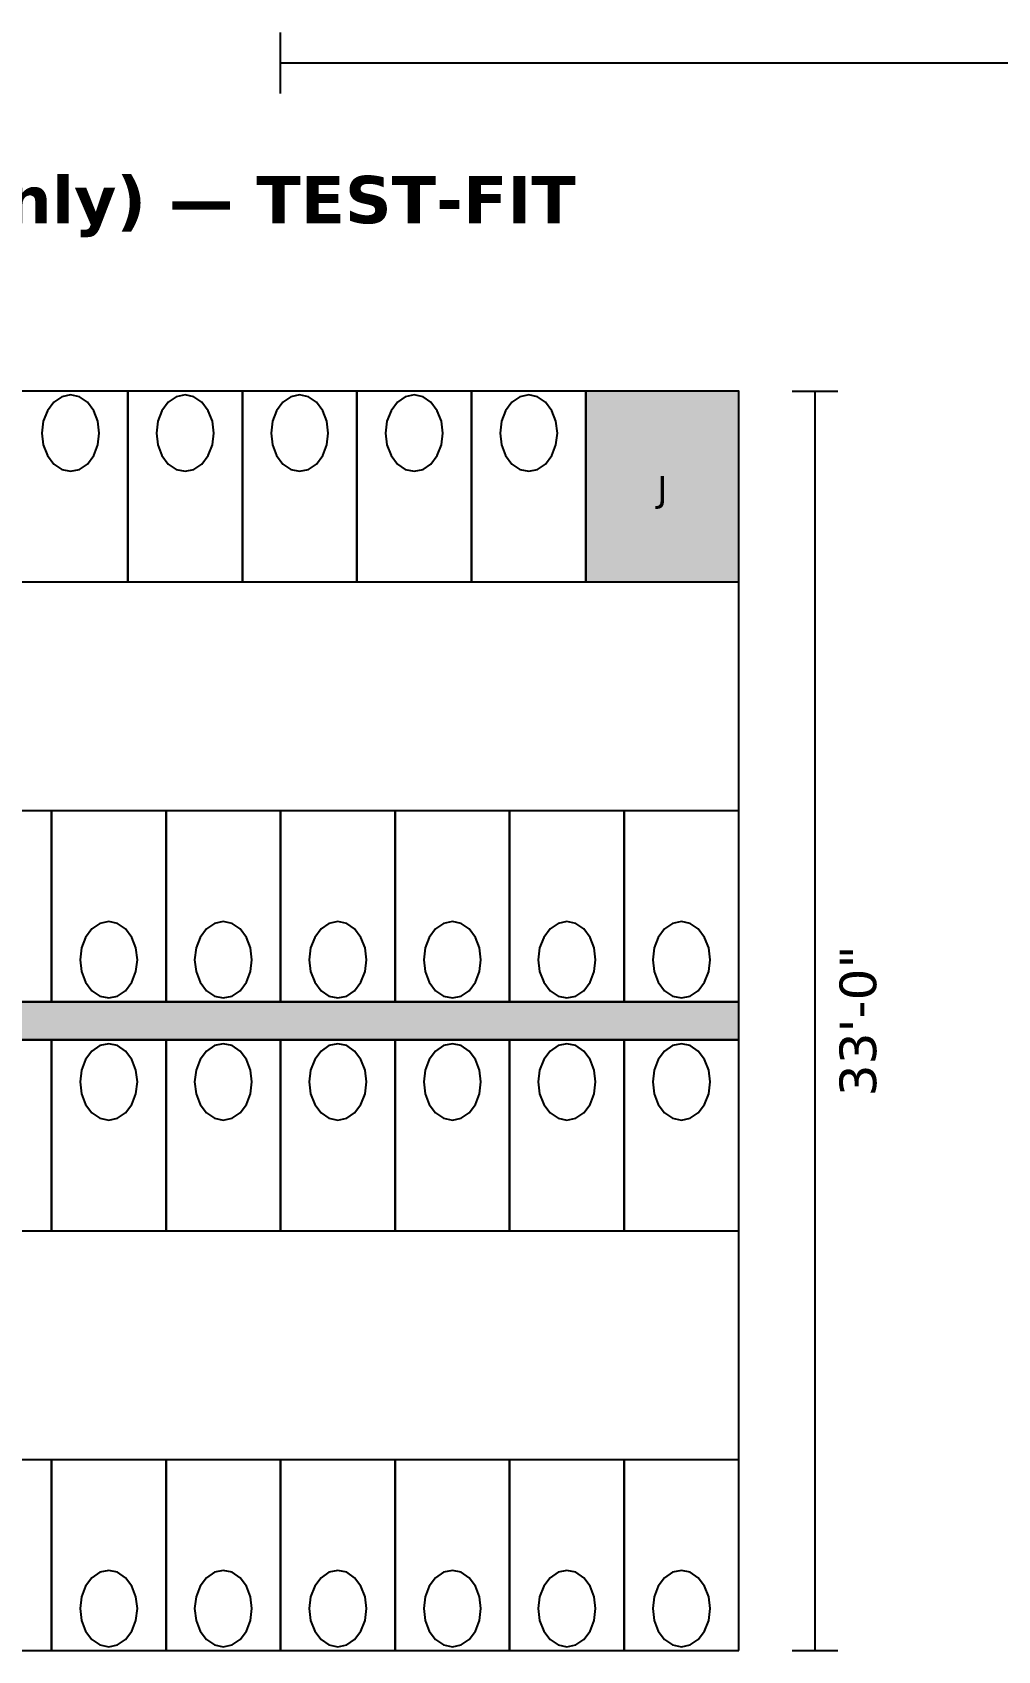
# Model space of a CAD drawing. Header units: inches. Extents: x 0.5 to 16.5, y 0.5 to 10.5.
# Drawn here: x 8.425 to 9.689, y 2.35 to 4.47 of the extents above; entities that cross this region are included whole.
import ezdxf
from ezdxf.enums import TextEntityAlignment as Align

# ---------------------------------------------------------------- set-up
doc = ezdxf.new("R2010")
doc.units = ezdxf.units.IN
doc.header["$MEASUREMENT"] = 0
for name, color, linetype in [('A-ANNO-DIMS', 7, 'Continuous'), ('A-ANNO-TEXT', 7, 'Continuous'), ('A-WALL', 7, 'Continuous'), ('A-WALL-PRTN', 7, 'Continuous'), ('P-FIXT', 7, 'Continuous')]:
    doc.layers.add(name, color=color, linetype=linetype)
doc.styles.add('KS-BOLD', font='DejaVuSans-Bold.ttf')
doc.styles.add('KS-REG', font='DejaVuSans.ttf')

msp = doc.modelspace()

# ---------------------------------------------------------------- hatches: boundary and pattern name
at = {"layer": 'A-WALL-PRTN', "true_color": 0xeeeeee}
msp.add_hatch(color=7, dxfattribs=at).paths.add_polyline_path([(9.15, 3.75), (9.35, 3.75), (9.35, 4), (9.15, 4)])
at = {"layer": 'A-WALL-PRTN', "true_color": 0xd8d8d8}
msp.add_hatch(color=7, dxfattribs=at).paths.add_polyline_path([(7.7, 3.15), (9.35, 3.15), (9.35, 3.2), (7.7, 3.2)])

# ---------------------------------------------------------------- linework, layer by layer
at = {"layer": 'A-ANNO-DIMS'}
for p, q in [((8.75, 4.39), (8.75, 4.47)), ((8.75, 4.43), (11.5, 4.43)), ((9.42, 4), (9.48, 4)), ((9.45, 2.35), (9.45, 4)), ((9.42, 2.35), (9.48, 2.35))]:
    msp.add_line(p, q, dxfattribs=at)
at = {"layer": 'A-WALL'}
for p, q in [((9.35, 4), (7.3, 4)), ((9.35, 2.35), (9.35, 4)), ((7.675, 2.35), (9.35, 2.35))]:
    msp.add_line(p, q, dxfattribs=at)
at = {"layer": 'A-WALL-PRTN'}
for p, q in [((8.55, 4), (8.4, 4)), ((8.55, 3.75), (8.55, 4)), ((8.7, 4), (8.55, 4)), ((8.55, 4), (8.55, 3.75)), ((8.7, 3.75), (8.7, 4)), ((8.85, 4), (8.7, 4)), ((8.7, 4), (8.7, 3.75)), ((8.85, 3.75), (8.85, 4)), ((9, 4), (8.85, 4)), ((8.85, 4), (8.85, 3.75)), ((9, 3.75), (9, 4)), ((9.15, 4), (9, 4)), ((9, 4), (9, 3.75)), ((9.15, 3.75), (9.15, 4)), ((8.4, 3.75), (8.55, 3.75)), ((8.55, 3.75), (8.7, 3.75)), ((8.7, 3.75), (8.85, 3.75)), ((8.85, 3.75), (9, 3.75)), ((9, 3.75), (9.15, 3.75)), ((8.45, 3.45), (8.3, 3.45)), ((8.45, 3.2), (8.45, 3.45)), ((8.6, 3.45), (8.45, 3.45)), ((8.45, 3.45), (8.45, 3.2)), ((8.6, 3.2), (8.6, 3.45)), ((8.75, 3.45), (8.6, 3.45)), ((8.6, 3.45), (8.6, 3.2)), ((8.75, 3.2), (8.75, 3.45)), ((8.9, 3.45), (8.75, 3.45)), ((8.75, 3.45), (8.75, 3.2)), ((8.9, 3.2), (8.9, 3.45)), ((9.05, 3.45), (8.9, 3.45)), ((8.9, 3.45), (8.9, 3.2)), ((9.05, 3.2), (9.05, 3.45)), ((9.2, 3.45), (9.05, 3.45)), ((9.05, 3.45), (9.05, 3.2)), ((9.2, 3.2), (9.2, 3.45)), ((9.35, 3.45), (9.2, 3.45)), ((9.2, 3.45), (9.2, 3.2)), ((9.35, 3.2), (9.35, 3.45)), ((8.3, 3.2), (8.45, 3.2)), ((8.45, 3.2), (8.6, 3.2)), ((8.6, 3.2), (8.75, 3.2)), ((8.75, 3.2), (8.9, 3.2)), ((8.9, 3.2), (9.05, 3.2)), ((9.05, 3.2), (9.2, 3.2)), ((9.2, 3.2), (9.35, 3.2)), ((8.45, 3.15), (8.3, 3.15)), ((8.45, 2.9), (8.45, 3.15)), ((8.6, 3.15), (8.45, 3.15)), ((8.45, 3.15), (8.45, 2.9)), ((8.6, 2.9), (8.6, 3.15)), ((8.75, 3.15), (8.6, 3.15)), ((8.6, 3.15), (8.6, 2.9)), ((8.75, 2.9), (8.75, 3.15)), ((8.9, 3.15), (8.75, 3.15)), ((8.75, 3.15), (8.75, 2.9)), ((8.9, 2.9), (8.9, 3.15)), ((9.05, 3.15), (8.9, 3.15)), ((8.9, 3.15), (8.9, 2.9)), ((9.05, 2.9), (9.05, 3.15)), ((9.2, 3.15), (9.05, 3.15)), ((9.05, 3.15), (9.05, 2.9)), ((9.2, 2.9), (9.2, 3.15)), ((9.35, 3.15), (9.2, 3.15)), ((9.2, 3.15), (9.2, 2.9)), ((9.35, 2.9), (9.35, 3.15)), ((8.3, 2.9), (8.45, 2.9)), ((8.45, 2.9), (8.6, 2.9)), ((8.6, 2.9), (8.75, 2.9)), ((8.75, 2.9), (8.9, 2.9)), ((8.9, 2.9), (9.05, 2.9)), ((9.05, 2.9), (9.2, 2.9)), ((9.2, 2.9), (9.35, 2.9)), ((8.45, 2.6), (8.3, 2.6)), ((8.45, 2.35), (8.45, 2.6)), ((8.6, 2.6), (8.45, 2.6)), ((8.45, 2.6), (8.45, 2.35)), ((8.6, 2.35), (8.6, 2.6)), ((8.75, 2.6), (8.6, 2.6)), ((8.6, 2.6), (8.6, 2.35)), ((8.75, 2.35), (8.75, 2.6)), ((8.9, 2.6), (8.75, 2.6)), ((8.75, 2.6), (8.75, 2.35)), ((8.9, 2.35), (8.9, 2.6)), ((9.05, 2.6), (8.9, 2.6)), ((8.9, 2.6), (8.9, 2.35)), ((9.05, 2.35), (9.05, 2.6)), ((9.2, 2.6), (9.05, 2.6)), ((9.05, 2.6), (9.05, 2.35)), ((9.2, 2.35), (9.2, 2.6)), ((9.35, 2.6), (9.2, 2.6)), ((9.2, 2.6), (9.2, 2.35)), ((9.35, 2.35), (9.35, 2.6)), ((8.3, 2.35), (8.45, 2.35)), ((8.45, 2.35), (8.6, 2.35)), ((8.6, 2.35), (8.75, 2.35)), ((8.75, 2.35), (8.9, 2.35)), ((8.9, 2.35), (9.05, 2.35)), ((9.05, 2.35), (9.2, 2.35)), ((9.2, 2.35), (9.35, 2.35))]:
    msp.add_line(p, q, dxfattribs=at)
for points in [[(9.15, 3.75), (9.35, 3.75), (9.35, 4), (9.15, 4)], [(7.7, 3.15), (9.35, 3.15), (9.35, 3.2), (7.7, 3.2)]]:
    msp.add_lwpolyline(points, close=True, dxfattribs=at)
at = {"layer": 'P-FIXT'}
for p, q in [((8.4634, 3.9926), (8.453, 3.9855)), ((8.475, 3.995), (8.4634, 3.9926)), ((8.4866, 3.9926), (8.475, 3.995)), ((8.497, 3.9855), (8.4866, 3.9926)), ((8.6134, 3.9926), (8.603, 3.9855)), ((8.625, 3.995), (8.6134, 3.9926)), ((8.6366, 3.9926), (8.625, 3.995)), ((8.647, 3.9855), (8.6366, 3.9926)), ((8.7634, 3.9926), (8.753, 3.9855)), ((8.775, 3.995), (8.7634, 3.9926)), ((8.7866, 3.9926), (8.775, 3.995)), ((8.797, 3.9855), (8.7866, 3.9926)), ((8.9134, 3.9926), (8.903, 3.9855)), ((8.925, 3.995), (8.9134, 3.9926)), ((8.9366, 3.9926), (8.925, 3.995)), ((8.947, 3.9855), (8.9366, 3.9926)), ((9.0634, 3.9926), (9.053, 3.9855)), ((9.075, 3.995), (9.0634, 3.9926)), ((9.0866, 3.9926), (9.075, 3.995)), ((9.097, 3.9855), (9.0866, 3.9926)), ((8.4447, 3.9744), (8.4393, 3.9605)), ((8.453, 3.9855), (8.4447, 3.9744)), ((8.5053, 3.9744), (8.497, 3.9855)), ((8.5107, 3.9605), (8.5053, 3.9744)), ((8.5947, 3.9744), (8.5893, 3.9605)), ((8.603, 3.9855), (8.5947, 3.9744)), ((8.6553, 3.9744), (8.647, 3.9855)), ((8.6607, 3.9605), (8.6553, 3.9744)), ((8.7447, 3.9744), (8.7393, 3.9605)), ((8.753, 3.9855), (8.7447, 3.9744)), ((8.8053, 3.9744), (8.797, 3.9855)), ((8.8107, 3.9605), (8.8053, 3.9744)), ((8.8947, 3.9744), (8.8893, 3.9605)), ((8.903, 3.9855), (8.8947, 3.9744)), ((8.9553, 3.9744), (8.947, 3.9855)), ((8.9607, 3.9605), (8.9553, 3.9744)), ((9.0447, 3.9744), (9.0393, 3.9605)), ((9.053, 3.9855), (9.0447, 3.9744)), ((9.1053, 3.9744), (9.097, 3.9855)), ((9.1107, 3.9605), (9.1053, 3.9744)), ((8.4393, 3.9605), (8.4375, 3.945)), ((8.4375, 3.945), (8.4393, 3.9295)), ((8.5125, 3.945), (8.5107, 3.9605)), ((8.5107, 3.9295), (8.5125, 3.945)), ((8.5893, 3.9605), (8.5875, 3.945)), ((8.5875, 3.945), (8.5893, 3.9295)), ((8.6625, 3.945), (8.6607, 3.9605)), ((8.6607, 3.9295), (8.6625, 3.945)), ((8.7393, 3.9605), (8.7375, 3.945)), ((8.7375, 3.945), (8.7393, 3.9295)), ((8.8125, 3.945), (8.8107, 3.9605)), ((8.8107, 3.9295), (8.8125, 3.945)), ((8.8893, 3.9605), (8.8875, 3.945)), ((8.8875, 3.945), (8.8893, 3.9295)), ((8.9625, 3.945), (8.9607, 3.9605)), ((8.9607, 3.9295), (8.9625, 3.945)), ((9.0393, 3.9605), (9.0375, 3.945)), ((9.0375, 3.945), (9.0393, 3.9295)), ((9.1125, 3.945), (9.1107, 3.9605)), ((9.1107, 3.9295), (9.1125, 3.945)), ((8.4393, 3.9295), (8.4447, 3.9156)), ((8.5053, 3.9156), (8.5107, 3.9295)), ((8.5893, 3.9295), (8.5947, 3.9156)), ((8.6553, 3.9156), (8.6607, 3.9295)), ((8.7393, 3.9295), (8.7447, 3.9156)), ((8.8053, 3.9156), (8.8107, 3.9295)), ((8.8893, 3.9295), (8.8947, 3.9156)), ((8.9553, 3.9156), (8.9607, 3.9295)), ((9.0393, 3.9295), (9.0447, 3.9156)), ((9.1053, 3.9156), (9.1107, 3.9295)), ((8.4447, 3.9156), (8.453, 3.9045)), ((8.453, 3.9045), (8.4634, 3.8974)), ((8.4866, 3.8974), (8.497, 3.9045)), ((8.497, 3.9045), (8.5053, 3.9156)), ((8.5947, 3.9156), (8.603, 3.9045)), ((8.603, 3.9045), (8.6134, 3.8974)), ((8.6366, 3.8974), (8.647, 3.9045)), ((8.647, 3.9045), (8.6553, 3.9156)), ((8.7447, 3.9156), (8.753, 3.9045)), ((8.753, 3.9045), (8.7634, 3.8974)), ((8.7866, 3.8974), (8.797, 3.9045)), ((8.797, 3.9045), (8.8053, 3.9156)), ((8.8947, 3.9156), (8.903, 3.9045)), ((8.903, 3.9045), (8.9134, 3.8974)), ((8.9366, 3.8974), (8.947, 3.9045)), ((8.947, 3.9045), (8.9553, 3.9156)), ((9.0447, 3.9156), (9.053, 3.9045)), ((9.053, 3.9045), (9.0634, 3.8974)), ((9.0866, 3.8974), (9.097, 3.9045)), ((9.097, 3.9045), (9.1053, 3.9156)), ((8.4634, 3.8974), (8.475, 3.895)), ((8.475, 3.895), (8.4866, 3.8974)), ((8.6134, 3.8974), (8.625, 3.895)), ((8.625, 3.895), (8.6366, 3.8974)), ((8.7634, 3.8974), (8.775, 3.895)), ((8.775, 3.895), (8.7866, 3.8974)), ((8.9134, 3.8974), (8.925, 3.895)), ((8.925, 3.895), (8.9366, 3.8974)), ((9.0634, 3.8974), (9.075, 3.895)), ((9.075, 3.895), (9.0866, 3.8974)), ((8.503, 3.2955), (8.4947, 3.2844)), ((8.5134, 3.3026), (8.503, 3.2955)), ((8.525, 3.305), (8.5134, 3.3026)), ((8.5366, 3.3026), (8.525, 3.305)), ((8.547, 3.2955), (8.5366, 3.3026)), ((8.5553, 3.2844), (8.547, 3.2955)), ((8.653, 3.2955), (8.6447, 3.2844)), ((8.6634, 3.3026), (8.653, 3.2955)), ((8.675, 3.305), (8.6634, 3.3026)), ((8.6866, 3.3026), (8.675, 3.305)), ((8.697, 3.2955), (8.6866, 3.3026)), ((8.7053, 3.2844), (8.697, 3.2955)), ((8.803, 3.2955), (8.7947, 3.2844)), ((8.8134, 3.3026), (8.803, 3.2955)), ((8.825, 3.305), (8.8134, 3.3026)), ((8.8366, 3.3026), (8.825, 3.305)), ((8.847, 3.2955), (8.8366, 3.3026)), ((8.8553, 3.2844), (8.847, 3.2955)), ((8.953, 3.2955), (8.9447, 3.2844)), ((8.9634, 3.3026), (8.953, 3.2955)), ((8.975, 3.305), (8.9634, 3.3026)), ((8.9866, 3.3026), (8.975, 3.305)), ((8.997, 3.2955), (8.9866, 3.3026)), ((9.0053, 3.2844), (8.997, 3.2955)), ((9.103, 3.2955), (9.0947, 3.2844)), ((9.1134, 3.3026), (9.103, 3.2955)), ((9.125, 3.305), (9.1134, 3.3026)), ((9.1366, 3.3026), (9.125, 3.305)), ((9.147, 3.2955), (9.1366, 3.3026)), ((9.1553, 3.2844), (9.147, 3.2955)), ((9.253, 3.2955), (9.2447, 3.2844)), ((9.2634, 3.3026), (9.253, 3.2955)), ((9.275, 3.305), (9.2634, 3.3026)), ((9.2866, 3.3026), (9.275, 3.305)), ((9.297, 3.2955), (9.2866, 3.3026)), ((9.3053, 3.2844), (9.297, 3.2955)), ((8.4893, 3.2705), (8.4875, 3.255)), ((8.4947, 3.2844), (8.4893, 3.2705)), ((8.5607, 3.2705), (8.5553, 3.2844)), ((8.5625, 3.255), (8.5607, 3.2705)), ((8.6393, 3.2705), (8.6375, 3.255)), ((8.6447, 3.2844), (8.6393, 3.2705)), ((8.7107, 3.2705), (8.7053, 3.2844)), ((8.7125, 3.255), (8.7107, 3.2705)), ((8.7893, 3.2705), (8.7875, 3.255)), ((8.7947, 3.2844), (8.7893, 3.2705)), ((8.8607, 3.2705), (8.8553, 3.2844)), ((8.8625, 3.255), (8.8607, 3.2705)), ((8.9393, 3.2705), (8.9375, 3.255)), ((8.9447, 3.2844), (8.9393, 3.2705)), ((9.0107, 3.2705), (9.0053, 3.2844)), ((9.0125, 3.255), (9.0107, 3.2705)), ((9.0893, 3.2705), (9.0875, 3.255)), ((9.0947, 3.2844), (9.0893, 3.2705)), ((9.1607, 3.2705), (9.1553, 3.2844)), ((9.1625, 3.255), (9.1607, 3.2705)), ((9.2393, 3.2705), (9.2375, 3.255)), ((9.2447, 3.2844), (9.2393, 3.2705)), ((9.3107, 3.2705), (9.3053, 3.2844)), ((9.3125, 3.255), (9.3107, 3.2705)), ((8.4875, 3.255), (8.4893, 3.2395)), ((8.5607, 3.2395), (8.5625, 3.255)), ((8.6375, 3.255), (8.6393, 3.2395)), ((8.7107, 3.2395), (8.7125, 3.255)), ((8.7875, 3.255), (8.7893, 3.2395)), ((8.8607, 3.2395), (8.8625, 3.255)), ((8.9375, 3.255), (8.9393, 3.2395)), ((9.0107, 3.2395), (9.0125, 3.255)), ((9.0875, 3.255), (9.0893, 3.2395)), ((9.1607, 3.2395), (9.1625, 3.255)), ((9.2375, 3.255), (9.2393, 3.2395)), ((9.3107, 3.2395), (9.3125, 3.255)), ((8.4893, 3.2395), (8.4947, 3.2256)), ((8.4947, 3.2256), (8.503, 3.2145)), ((8.547, 3.2145), (8.5553, 3.2256)), ((8.5553, 3.2256), (8.5607, 3.2395)), ((8.6393, 3.2395), (8.6447, 3.2256)), ((8.6447, 3.2256), (8.653, 3.2145)), ((8.697, 3.2145), (8.7053, 3.2256)), ((8.7053, 3.2256), (8.7107, 3.2395)), ((8.7893, 3.2395), (8.7947, 3.2256)), ((8.7947, 3.2256), (8.803, 3.2145)), ((8.847, 3.2145), (8.8553, 3.2256)), ((8.8553, 3.2256), (8.8607, 3.2395)), ((8.9393, 3.2395), (8.9447, 3.2256)), ((8.9447, 3.2256), (8.953, 3.2145)), ((8.997, 3.2145), (9.0053, 3.2256)), ((9.0053, 3.2256), (9.0107, 3.2395)), ((9.0893, 3.2395), (9.0947, 3.2256)), ((9.0947, 3.2256), (9.103, 3.2145)), ((9.147, 3.2145), (9.1553, 3.2256)), ((9.1553, 3.2256), (9.1607, 3.2395)), ((9.2393, 3.2395), (9.2447, 3.2256)), ((9.2447, 3.2256), (9.253, 3.2145)), ((9.297, 3.2145), (9.3053, 3.2256)), ((9.3053, 3.2256), (9.3107, 3.2395)), ((8.503, 3.2145), (8.5134, 3.2074)), ((8.5134, 3.2074), (8.525, 3.205)), ((8.525, 3.205), (8.5366, 3.2074)), ((8.5366, 3.2074), (8.547, 3.2145)), ((8.653, 3.2145), (8.6634, 3.2074)), ((8.6634, 3.2074), (8.675, 3.205)), ((8.675, 3.205), (8.6866, 3.2074)), ((8.6866, 3.2074), (8.697, 3.2145)), ((8.803, 3.2145), (8.8134, 3.2074)), ((8.8134, 3.2074), (8.825, 3.205)), ((8.825, 3.205), (8.8366, 3.2074)), ((8.8366, 3.2074), (8.847, 3.2145)), ((8.953, 3.2145), (8.9634, 3.2074)), ((8.9634, 3.2074), (8.975, 3.205)), ((8.975, 3.205), (8.9866, 3.2074)), ((8.9866, 3.2074), (8.997, 3.2145)), ((9.103, 3.2145), (9.1134, 3.2074)), ((9.1134, 3.2074), (9.125, 3.205)), ((9.125, 3.205), (9.1366, 3.2074)), ((9.1366, 3.2074), (9.147, 3.2145)), ((9.253, 3.2145), (9.2634, 3.2074)), ((9.2634, 3.2074), (9.275, 3.205)), ((9.275, 3.205), (9.2866, 3.2074)), ((9.2866, 3.2074), (9.297, 3.2145)), ((8.5134, 3.1426), (8.503, 3.1355)), ((8.525, 3.145), (8.5134, 3.1426)), ((8.5366, 3.1426), (8.525, 3.145)), ((8.547, 3.1355), (8.5366, 3.1426)), ((8.6634, 3.1426), (8.653, 3.1355)), ((8.675, 3.145), (8.6634, 3.1426)), ((8.6866, 3.1426), (8.675, 3.145)), ((8.697, 3.1355), (8.6866, 3.1426)), ((8.8134, 3.1426), (8.803, 3.1355)), ((8.825, 3.145), (8.8134, 3.1426)), ((8.8366, 3.1426), (8.825, 3.145)), ((8.847, 3.1355), (8.8366, 3.1426)), ((8.9634, 3.1426), (8.953, 3.1355)), ((8.975, 3.145), (8.9634, 3.1426)), ((8.9866, 3.1426), (8.975, 3.145)), ((8.997, 3.1355), (8.9866, 3.1426)), ((9.1134, 3.1426), (9.103, 3.1355)), ((9.125, 3.145), (9.1134, 3.1426)), ((9.1366, 3.1426), (9.125, 3.145)), ((9.147, 3.1355), (9.1366, 3.1426)), ((9.2634, 3.1426), (9.253, 3.1355)), ((9.275, 3.145), (9.2634, 3.1426)), ((9.2866, 3.1426), (9.275, 3.145)), ((9.297, 3.1355), (9.2866, 3.1426)), ((8.4947, 3.1244), (8.4893, 3.1105)), ((8.503, 3.1355), (8.4947, 3.1244)), ((8.5553, 3.1244), (8.547, 3.1355)), ((8.5607, 3.1105), (8.5553, 3.1244)), ((8.6447, 3.1244), (8.6393, 3.1105)), ((8.653, 3.1355), (8.6447, 3.1244)), ((8.7053, 3.1244), (8.697, 3.1355)), ((8.7107, 3.1105), (8.7053, 3.1244)), ((8.7947, 3.1244), (8.7893, 3.1105)), ((8.803, 3.1355), (8.7947, 3.1244)), ((8.8553, 3.1244), (8.847, 3.1355)), ((8.8607, 3.1105), (8.8553, 3.1244)), ((8.9447, 3.1244), (8.9393, 3.1105)), ((8.953, 3.1355), (8.9447, 3.1244)), ((9.0053, 3.1244), (8.997, 3.1355)), ((9.0107, 3.1105), (9.0053, 3.1244)), ((9.0947, 3.1244), (9.0893, 3.1105)), ((9.103, 3.1355), (9.0947, 3.1244)), ((9.1553, 3.1244), (9.147, 3.1355)), ((9.1607, 3.1105), (9.1553, 3.1244)), ((9.2447, 3.1244), (9.2393, 3.1105)), ((9.253, 3.1355), (9.2447, 3.1244)), ((9.3053, 3.1244), (9.297, 3.1355)), ((9.3107, 3.1105), (9.3053, 3.1244)), ((8.4893, 3.1105), (8.4875, 3.095)), ((8.5625, 3.095), (8.5607, 3.1105)), ((8.6393, 3.1105), (8.6375, 3.095)), ((8.7125, 3.095), (8.7107, 3.1105)), ((8.7893, 3.1105), (8.7875, 3.095)), ((8.8625, 3.095), (8.8607, 3.1105)), ((8.9393, 3.1105), (8.9375, 3.095)), ((9.0125, 3.095), (9.0107, 3.1105)), ((9.0893, 3.1105), (9.0875, 3.095)), ((9.1625, 3.095), (9.1607, 3.1105)), ((9.2393, 3.1105), (9.2375, 3.095)), ((9.3125, 3.095), (9.3107, 3.1105)), ((8.4875, 3.095), (8.4893, 3.0795)), ((8.4893, 3.0795), (8.4947, 3.0656)), ((8.5553, 3.0656), (8.5607, 3.0795)), ((8.5607, 3.0795), (8.5625, 3.095)), ((8.6375, 3.095), (8.6393, 3.0795)), ((8.6393, 3.0795), (8.6447, 3.0656)), ((8.7053, 3.0656), (8.7107, 3.0795)), ((8.7107, 3.0795), (8.7125, 3.095)), ((8.7875, 3.095), (8.7893, 3.0795)), ((8.7893, 3.0795), (8.7947, 3.0656)), ((8.8553, 3.0656), (8.8607, 3.0795)), ((8.8607, 3.0795), (8.8625, 3.095)), ((8.9375, 3.095), (8.9393, 3.0795)), ((8.9393, 3.0795), (8.9447, 3.0656)), ((9.0053, 3.0656), (9.0107, 3.0795)), ((9.0107, 3.0795), (9.0125, 3.095)), ((9.0875, 3.095), (9.0893, 3.0795)), ((9.0893, 3.0795), (9.0947, 3.0656)), ((9.1553, 3.0656), (9.1607, 3.0795)), ((9.1607, 3.0795), (9.1625, 3.095)), ((9.2375, 3.095), (9.2393, 3.0795)), ((9.2393, 3.0795), (9.2447, 3.0656)), ((9.3053, 3.0656), (9.3107, 3.0795)), ((9.3107, 3.0795), (9.3125, 3.095)), ((8.4947, 3.0656), (8.503, 3.0545)), ((8.503, 3.0545), (8.5134, 3.0474)), ((8.5366, 3.0474), (8.547, 3.0545)), ((8.547, 3.0545), (8.5553, 3.0656)), ((8.6447, 3.0656), (8.653, 3.0545)), ((8.653, 3.0545), (8.6634, 3.0474)), ((8.6866, 3.0474), (8.697, 3.0545)), ((8.697, 3.0545), (8.7053, 3.0656)), ((8.7947, 3.0656), (8.803, 3.0545)), ((8.803, 3.0545), (8.8134, 3.0474)), ((8.8366, 3.0474), (8.847, 3.0545)), ((8.847, 3.0545), (8.8553, 3.0656)), ((8.9447, 3.0656), (8.953, 3.0545)), ((8.953, 3.0545), (8.9634, 3.0474)), ((8.9866, 3.0474), (8.997, 3.0545)), ((8.997, 3.0545), (9.0053, 3.0656)), ((9.0947, 3.0656), (9.103, 3.0545)), ((9.103, 3.0545), (9.1134, 3.0474)), ((9.1366, 3.0474), (9.147, 3.0545)), ((9.147, 3.0545), (9.1553, 3.0656)), ((9.2447, 3.0656), (9.253, 3.0545)), ((9.253, 3.0545), (9.2634, 3.0474)), ((9.2866, 3.0474), (9.297, 3.0545)), ((9.297, 3.0545), (9.3053, 3.0656)), ((8.5134, 3.0474), (8.525, 3.045)), ((8.525, 3.045), (8.5366, 3.0474)), ((8.6634, 3.0474), (8.675, 3.045)), ((8.675, 3.045), (8.6866, 3.0474)), ((8.8134, 3.0474), (8.825, 3.045)), ((8.825, 3.045), (8.8366, 3.0474)), ((8.9634, 3.0474), (8.975, 3.045)), ((8.975, 3.045), (8.9866, 3.0474)), ((9.1134, 3.0474), (9.125, 3.045)), ((9.125, 3.045), (9.1366, 3.0474)), ((9.2634, 3.0474), (9.275, 3.045)), ((9.275, 3.045), (9.2866, 3.0474)), ((8.503, 2.4455), (8.4947, 2.4344)), ((8.5134, 2.4526), (8.503, 2.4455)), ((8.525, 2.455), (8.5134, 2.4526)), ((8.5366, 2.4526), (8.525, 2.455)), ((8.547, 2.4455), (8.5366, 2.4526)), ((8.5553, 2.4344), (8.547, 2.4455)), ((8.653, 2.4455), (8.6447, 2.4344)), ((8.6634, 2.4526), (8.653, 2.4455)), ((8.675, 2.455), (8.6634, 2.4526)), ((8.6866, 2.4526), (8.675, 2.455)), ((8.697, 2.4455), (8.6866, 2.4526)), ((8.7053, 2.4344), (8.697, 2.4455)), ((8.803, 2.4455), (8.7947, 2.4344)), ((8.8134, 2.4526), (8.803, 2.4455)), ((8.825, 2.455), (8.8134, 2.4526)), ((8.8366, 2.4526), (8.825, 2.455)), ((8.847, 2.4455), (8.8366, 2.4526)), ((8.8553, 2.4344), (8.847, 2.4455)), ((8.953, 2.4455), (8.9447, 2.4344)), ((8.9634, 2.4526), (8.953, 2.4455)), ((8.975, 2.455), (8.9634, 2.4526)), ((8.9866, 2.4526), (8.975, 2.455)), ((8.997, 2.4455), (8.9866, 2.4526)), ((9.0053, 2.4344), (8.997, 2.4455)), ((9.103, 2.4455), (9.0947, 2.4344)), ((9.1134, 2.4526), (9.103, 2.4455)), ((9.125, 2.455), (9.1134, 2.4526)), ((9.1366, 2.4526), (9.125, 2.455)), ((9.147, 2.4455), (9.1366, 2.4526)), ((9.1553, 2.4344), (9.147, 2.4455)), ((9.253, 2.4455), (9.2447, 2.4344)), ((9.2634, 2.4526), (9.253, 2.4455)), ((9.275, 2.455), (9.2634, 2.4526)), ((9.2866, 2.4526), (9.275, 2.455)), ((9.297, 2.4455), (9.2866, 2.4526)), ((9.3053, 2.4344), (9.297, 2.4455)), ((8.4893, 2.4205), (8.4875, 2.405)), ((8.4947, 2.4344), (8.4893, 2.4205)), ((8.5607, 2.4205), (8.5553, 2.4344)), ((8.5625, 2.405), (8.5607, 2.4205)), ((8.6393, 2.4205), (8.6375, 2.405)), ((8.6447, 2.4344), (8.6393, 2.4205)), ((8.7107, 2.4205), (8.7053, 2.4344)), ((8.7125, 2.405), (8.7107, 2.4205)), ((8.7893, 2.4205), (8.7875, 2.405)), ((8.7947, 2.4344), (8.7893, 2.4205)), ((8.8607, 2.4205), (8.8553, 2.4344)), ((8.8625, 2.405), (8.8607, 2.4205)), ((8.9393, 2.4205), (8.9375, 2.405)), ((8.9447, 2.4344), (8.9393, 2.4205)), ((9.0107, 2.4205), (9.0053, 2.4344)), ((9.0125, 2.405), (9.0107, 2.4205)), ((9.0893, 2.4205), (9.0875, 2.405)), ((9.0947, 2.4344), (9.0893, 2.4205)), ((9.1607, 2.4205), (9.1553, 2.4344)), ((9.1625, 2.405), (9.1607, 2.4205)), ((9.2393, 2.4205), (9.2375, 2.405)), ((9.2447, 2.4344), (9.2393, 2.4205)), ((9.3107, 2.4205), (9.3053, 2.4344)), ((9.3125, 2.405), (9.3107, 2.4205)), ((8.4875, 2.405), (8.4893, 2.3895)), ((8.5607, 2.3895), (8.5625, 2.405)), ((8.6375, 2.405), (8.6393, 2.3895)), ((8.7107, 2.3895), (8.7125, 2.405)), ((8.7875, 2.405), (8.7893, 2.3895)), ((8.8607, 2.3895), (8.8625, 2.405)), ((8.9375, 2.405), (8.9393, 2.3895)), ((9.0107, 2.3895), (9.0125, 2.405)), ((9.0875, 2.405), (9.0893, 2.3895)), ((9.1607, 2.3895), (9.1625, 2.405)), ((9.2375, 2.405), (9.2393, 2.3895)), ((9.3107, 2.3895), (9.3125, 2.405)), ((8.4893, 2.3895), (8.4947, 2.3756)), ((8.4947, 2.3756), (8.503, 2.3645)), ((8.547, 2.3645), (8.5553, 2.3756)), ((8.5553, 2.3756), (8.5607, 2.3895)), ((8.6393, 2.3895), (8.6447, 2.3756)), ((8.6447, 2.3756), (8.653, 2.3645)), ((8.697, 2.3645), (8.7053, 2.3756)), ((8.7053, 2.3756), (8.7107, 2.3895)), ((8.7893, 2.3895), (8.7947, 2.3756)), ((8.7947, 2.3756), (8.803, 2.3645)), ((8.847, 2.3645), (8.8553, 2.3756)), ((8.8553, 2.3756), (8.8607, 2.3895)), ((8.9393, 2.3895), (8.9447, 2.3756)), ((8.9447, 2.3756), (8.953, 2.3645)), ((8.997, 2.3645), (9.0053, 2.3756)), ((9.0053, 2.3756), (9.0107, 2.3895)), ((9.0893, 2.3895), (9.0947, 2.3756)), ((9.0947, 2.3756), (9.103, 2.3645)), ((9.147, 2.3645), (9.1553, 2.3756)), ((9.1553, 2.3756), (9.1607, 2.3895)), ((9.2393, 2.3895), (9.2447, 2.3756)), ((9.2447, 2.3756), (9.253, 2.3645)), ((9.297, 2.3645), (9.3053, 2.3756)), ((9.3053, 2.3756), (9.3107, 2.3895)), ((8.503, 2.3645), (8.5134, 2.3574)), ((8.5134, 2.3574), (8.525, 2.355)), ((8.525, 2.355), (8.5366, 2.3574)), ((8.5366, 2.3574), (8.547, 2.3645)), ((8.653, 2.3645), (8.6634, 2.3574)), ((8.6634, 2.3574), (8.675, 2.355)), ((8.675, 2.355), (8.6866, 2.3574)), ((8.6866, 2.3574), (8.697, 2.3645)), ((8.803, 2.3645), (8.8134, 2.3574)), ((8.8134, 2.3574), (8.825, 2.355)), ((8.825, 2.355), (8.8366, 2.3574)), ((8.8366, 2.3574), (8.847, 2.3645)), ((8.953, 2.3645), (8.9634, 2.3574)), ((8.9634, 2.3574), (8.975, 2.355)), ((8.975, 2.355), (8.9866, 2.3574)), ((8.9866, 2.3574), (8.997, 2.3645)), ((9.103, 2.3645), (9.1134, 2.3574)), ((9.1134, 2.3574), (9.125, 2.355)), ((9.125, 2.355), (9.1366, 2.3574)), ((9.1366, 2.3574), (9.147, 2.3645)), ((9.253, 2.3645), (9.2634, 2.3574)), ((9.2634, 2.3574), (9.275, 2.355)), ((9.275, 2.355), (9.2866, 2.3574)), ((9.2866, 2.3574), (9.297, 2.3645))]:
    msp.add_line(p, q, dxfattribs=at)

# ---------------------------------------------------------------- texts
at = {"layer": 'A-ANNO-DIMS', "style": 'KS-REG'}
msp.add_text('33\'-0"', height=0.048, rotation=90, dxfattribs=at).set_placement((9.53, 3.175), align=Align.CENTER)
at = {"layer": 'A-ANNO-TEXT', "style": 'KS-BOLD'}
msp.add_text('WOMEN — L1 (chairs-only) — TEST-FIT', height=0.062, dxfattribs=at).set_placement((7.3, 4.22))
at = {"layer": 'A-ANNO-TEXT', "style": 'KS-REG'}
msp.add_text('J', height=0.034, dxfattribs=at).set_placement((9.25, 3.855), align=Align.CENTER)

doc.saveas('drawing.dxf')
